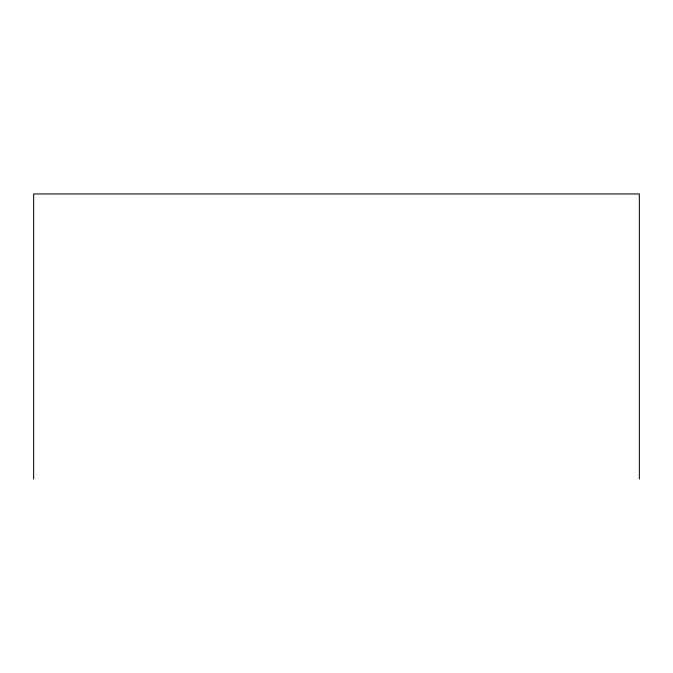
<?xml version="1.0" encoding="UTF-8"?>
<svg xmlns="http://www.w3.org/2000/svg" width="673" height="673" viewBox="0 0 673 673"><rect width="100%" height="100%" fill="white"/><g stroke="black" fill="none" stroke-linecap="round" stroke-linejoin="round"><path stroke-width="1.01" d="M639.35 479.05L639.35 193.95L33.65 193.95L33.65 479.05"/></g></svg>
